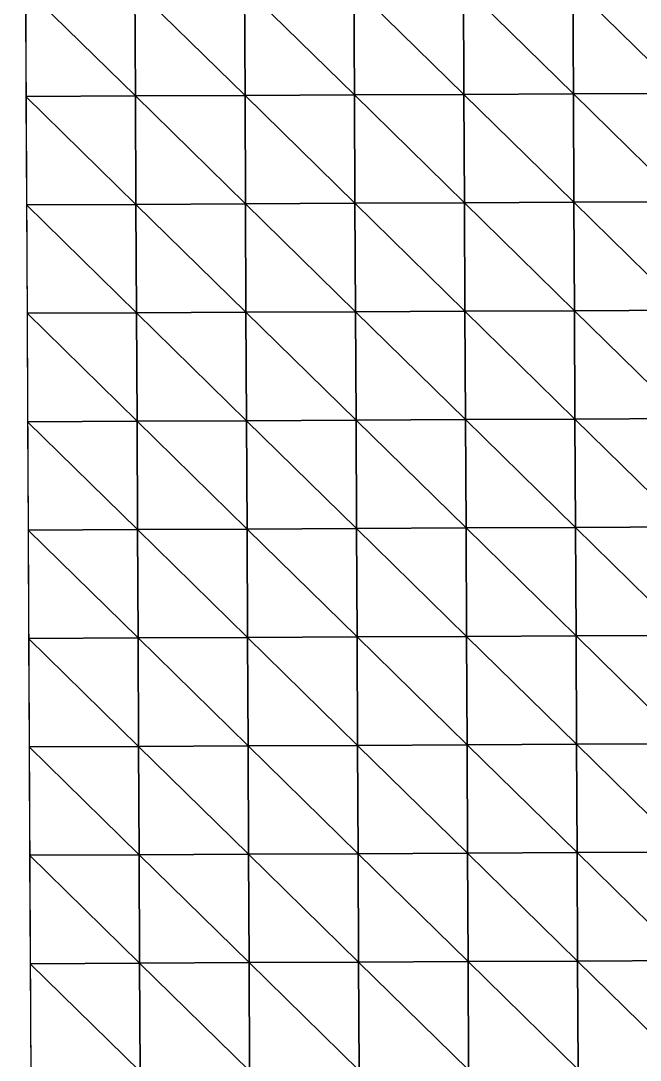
# Model space of a CAD drawing. Extents: x -372 to 678, y -263 to 741.
# Drawn here: x -66 to 5.1, y 502.2 to 621.4 of the extents above; entities that cross this region are included whole.
import ezdxf

# ---------------------------------------------------------------- set-up
doc = ezdxf.new("R2010")
doc.units = 0
doc.header["$LTSCALE"] = 0.0254
doc.layers.get('0').update_dxf_attribs({"linetype": 'CONTINUOUS'})
doc.layers.add('LOCATION_SNAPSHOT', color=144, linetype='CONTINUOUS')
doc.layers.add('LOCATION_TERRAIN', color=36, linetype='CONTINUOUS')

# ---------------------------------------------------------------- blocks, each defined once
blk = doc.blocks.new('LOCATION_SNAPSHOT_1')
at = {"color": 8}
mesh = blk.add_polyface(dxfattribs=at)
corners = [(-63.49, 214.77), (675.12, 740.67), (-66.01, 737.09), (677.64, 218.35)]
mesh.append_faces([[corners[k] for k in face] for face in [(0, 1, 2), (1, 0, 3)]], dxfattribs={"vtx0": -1, "color": 8})
blk = doc.blocks.new('LOCATION_TERRAIN_1')
at = {"color": 8}
mesh = blk.add_polyface(dxfattribs=at)
corners = [(-52.85, 612.79, -5.08), (-52.91, 625.23, -6.16), (-65.47, 625.17, -5.9)]
mesh.append_faces([[corners[k] for k in face] for face in [(0, 1, 2)]], dxfattribs={"color": 8})
mesh = blk.add_polyface(dxfattribs=at)
corners = [(-52.85, 612.79, -5.08), (-65.47, 625.17, -5.9), (-65.41, 612.73, -4.95)]
mesh.append_faces([[corners[k] for k in face] for face in [(0, 1, 2)]], dxfattribs={"color": 8})
mesh = blk.add_polyface(dxfattribs=at)
corners = [(-40.28, 612.85, -5.19), (-40.34, 625.29, -6.38), (-52.91, 625.23, -6.16)]
mesh.append_faces([[corners[k] for k in face] for face in [(0, 1, 2)]], dxfattribs={"color": 8})
mesh = blk.add_polyface(dxfattribs=at)
corners = [(-40.28, 612.85, -5.19), (-52.91, 625.23, -6.16), (-52.85, 612.79, -5.08)]
mesh.append_faces([[corners[k] for k in face] for face in [(0, 1, 2)]], dxfattribs={"color": 8})
mesh = blk.add_polyface(dxfattribs=at)
corners = [(-27.72, 612.91, -5.3), (-27.78, 625.35, -6.6), (-40.34, 625.29, -6.38)]
mesh.append_faces([[corners[k] for k in face] for face in [(0, 1, 2)]], dxfattribs={"color": 8})
mesh = blk.add_polyface(dxfattribs=at)
corners = [(-27.72, 612.91, -5.3), (-40.34, 625.29, -6.38), (-40.28, 612.85, -5.19)]
mesh.append_faces([[corners[k] for k in face] for face in [(0, 1, 2)]], dxfattribs={"color": 8})
mesh = blk.add_polyface(dxfattribs=at)
corners = [(-15.16, 612.97, -5.79), (-15.22, 625.41, -7.02), (-27.78, 625.35, -6.6)]
mesh.append_faces([[corners[k] for k in face] for face in [(0, 1, 2)]], dxfattribs={"color": 8})
mesh = blk.add_polyface(dxfattribs=at)
corners = [(-15.16, 612.97, -5.79), (-27.78, 625.35, -6.6), (-27.72, 612.91, -5.3)]
mesh.append_faces([[corners[k] for k in face] for face in [(0, 1, 2)]], dxfattribs={"color": 8})
mesh = blk.add_polyface(dxfattribs=at)
corners = [(-2.6, 613.03, -6.34), (-2.66, 625.47, -7.46), (-15.22, 625.41, -7.02)]
mesh.append_faces([[corners[k] for k in face] for face in [(0, 1, 2)]], dxfattribs={"color": 8})
mesh = blk.add_polyface(dxfattribs=at)
corners = [(-2.6, 613.03, -6.34), (-15.22, 625.41, -7.02), (-15.16, 612.97, -5.79)]
mesh.append_faces([[corners[k] for k in face] for face in [(0, 1, 2)]], dxfattribs={"color": 8})
mesh = blk.add_polyface(dxfattribs=at)
corners = [(9.96, 613.09, -6.89), (9.9, 625.53, -7.9), (-2.66, 625.47, -7.46)]
mesh.append_faces([[corners[k] for k in face] for face in [(0, 1, 2)]], dxfattribs={"color": 8})
mesh = blk.add_polyface(dxfattribs=at)
corners = [(9.96, 613.09, -6.89), (-2.66, 625.47, -7.46), (-2.6, 613.03, -6.34)]
mesh.append_faces([[corners[k] for k in face] for face in [(0, 1, 2)]], dxfattribs={"color": 8})
mesh = blk.add_polyface(dxfattribs=at)
corners = [(-15.1, 600.54, -4.57), (-15.16, 612.97, -5.79), (-27.72, 612.91, -5.3)]
mesh.append_faces([[corners[k] for k in face] for face in [(0, 1, 2)]], dxfattribs={"color": 8})
mesh = blk.add_polyface(dxfattribs=at)
corners = [(-2.54, 600.6, -5.23), (-2.6, 613.03, -6.34), (-15.16, 612.97, -5.79)]
mesh.append_faces([[corners[k] for k in face] for face in [(0, 1, 2)]], dxfattribs={"color": 8})
mesh = blk.add_polyface(dxfattribs=at)
corners = [(-2.54, 600.6, -5.23), (-15.16, 612.97, -5.79), (-15.1, 600.54, -4.57)]
mesh.append_faces([[corners[k] for k in face] for face in [(0, 1, 2)]], dxfattribs={"color": 8})
mesh = blk.add_polyface(dxfattribs=at)
corners = [(10.02, 600.66, -5.89), (9.96, 613.09, -6.89), (-2.6, 613.03, -6.34)]
mesh.append_faces([[corners[k] for k in face] for face in [(0, 1, 2)]], dxfattribs={"color": 8})
mesh = blk.add_polyface(dxfattribs=at)
corners = [(10.02, 600.66, -5.89), (-2.6, 613.03, -6.34), (-2.54, 600.6, -5.23)]
mesh.append_faces([[corners[k] for k in face] for face in [(0, 1, 2)]], dxfattribs={"color": 8})
mesh = blk.add_polyface(dxfattribs=at)
corners = [(-52.79, 600.35, -3.99), (-52.85, 612.79, -5.08), (-65.41, 612.73, -4.95)]
mesh.append_faces([[corners[k] for k in face] for face in [(0, 1, 2)]], dxfattribs={"color": 8})
mesh = blk.add_polyface(dxfattribs=at)
corners = [(-52.79, 600.35, -3.99), (-65.41, 612.73, -4.95), (-65.35, 600.29, -3.99)]
mesh.append_faces([[corners[k] for k in face] for face in [(0, 1, 2)]], dxfattribs={"color": 8})
mesh = blk.add_polyface(dxfattribs=at)
corners = [(-40.23, 600.41, -4), (-40.28, 612.85, -5.19), (-52.85, 612.79, -5.08)]
mesh.append_faces([[corners[k] for k in face] for face in [(0, 1, 2)]], dxfattribs={"color": 8})
mesh = blk.add_polyface(dxfattribs=at)
corners = [(-40.23, 600.41, -4), (-52.85, 612.79, -5.08), (-52.79, 600.35, -3.99)]
mesh.append_faces([[corners[k] for k in face] for face in [(0, 1, 2)]], dxfattribs={"color": 8})
mesh = blk.add_polyface(dxfattribs=at)
corners = [(-27.66, 600.48, -4), (-27.72, 612.91, -5.3), (-40.28, 612.85, -5.19)]
mesh.append_faces([[corners[k] for k in face] for face in [(0, 1, 2)]], dxfattribs={"color": 8})
mesh = blk.add_polyface(dxfattribs=at)
corners = [(-27.66, 600.48, -4), (-40.28, 612.85, -5.19), (-40.23, 600.41, -4)]
mesh.append_faces([[corners[k] for k in face] for face in [(0, 1, 2)]], dxfattribs={"color": 8})
mesh = blk.add_polyface(dxfattribs=at)
corners = [(-15.1, 600.54, -4.57), (-27.72, 612.91, -5.3), (-27.66, 600.48, -4)]
mesh.append_faces([[corners[k] for k in face] for face in [(0, 1, 2)]], dxfattribs={"color": 8})
mesh = blk.add_polyface(dxfattribs=at)
corners = [(-52.73, 587.92, -3), (-52.79, 600.35, -3.99), (-65.35, 600.29, -3.99)]
mesh.append_faces([[corners[k] for k in face] for face in [(0, 1, 2)]], dxfattribs={"color": 8})
mesh = blk.add_polyface(dxfattribs=at)
corners = [(-52.73, 587.92, -3), (-65.35, 600.29, -3.99), (-65.29, 587.86, -3.01)]
mesh.append_faces([[corners[k] for k in face] for face in [(0, 1, 2)]], dxfattribs={"color": 8})
mesh = blk.add_polyface(dxfattribs=at)
corners = [(-40.17, 587.98, -3), (-40.23, 600.41, -4), (-52.79, 600.35, -3.99)]
mesh.append_faces([[corners[k] for k in face] for face in [(0, 1, 2)]], dxfattribs={"color": 8})
mesh = blk.add_polyface(dxfattribs=at)
corners = [(-40.17, 587.98, -3), (-52.79, 600.35, -3.99), (-52.73, 587.92, -3)]
mesh.append_faces([[corners[k] for k in face] for face in [(0, 1, 2)]], dxfattribs={"color": 8})
mesh = blk.add_polyface(dxfattribs=at)
corners = [(-27.6, 588.04, -3), (-27.66, 600.48, -4), (-40.23, 600.41, -4)]
mesh.append_faces([[corners[k] for k in face] for face in [(0, 1, 2)]], dxfattribs={"color": 8})
mesh = blk.add_polyface(dxfattribs=at)
corners = [(-27.6, 588.04, -3), (-40.23, 600.41, -4), (-40.17, 587.98, -3)]
mesh.append_faces([[corners[k] for k in face] for face in [(0, 1, 2)]], dxfattribs={"color": 8})
mesh = blk.add_polyface(dxfattribs=at)
corners = [(-15.04, 588.1, -3.58), (-15.1, 600.54, -4.57), (-27.66, 600.48, -4)]
mesh.append_faces([[corners[k] for k in face] for face in [(0, 1, 2)]], dxfattribs={"color": 8})
mesh = blk.add_polyface(dxfattribs=at)
corners = [(-15.04, 588.1, -3.58), (-27.66, 600.48, -4), (-27.6, 588.04, -3)]
mesh.append_faces([[corners[k] for k in face] for face in [(0, 1, 2)]], dxfattribs={"color": 8})
mesh = blk.add_polyface(dxfattribs=at)
corners = [(-2.48, 588.16, -4.24), (-2.54, 600.6, -5.23), (-15.1, 600.54, -4.57)]
mesh.append_faces([[corners[k] for k in face] for face in [(0, 1, 2)]], dxfattribs={"color": 8})
mesh = blk.add_polyface(dxfattribs=at)
corners = [(-2.48, 588.16, -4.24), (-15.1, 600.54, -4.57), (-15.04, 588.1, -3.58)]
mesh.append_faces([[corners[k] for k in face] for face in [(0, 1, 2)]], dxfattribs={"color": 8})
mesh = blk.add_polyface(dxfattribs=at)
corners = [(10.08, 588.22, -4.9), (10.02, 600.66, -5.89), (-2.54, 600.6, -5.23)]
mesh.append_faces([[corners[k] for k in face] for face in [(0, 1, 2)]], dxfattribs={"color": 8})
mesh = blk.add_polyface(dxfattribs=at)
corners = [(10.08, 588.22, -4.9), (-2.54, 600.6, -5.23), (-2.48, 588.16, -4.24)]
mesh.append_faces([[corners[k] for k in face] for face in [(0, 1, 2)]], dxfattribs={"color": 8})
mesh = blk.add_polyface(dxfattribs=at)
corners = [(-52.67, 575.48, -2.02), (-52.73, 587.92, -3), (-65.29, 587.86, -3.01)]
mesh.append_faces([[corners[k] for k in face] for face in [(0, 1, 2)]], dxfattribs={"color": 8})
mesh = blk.add_polyface(dxfattribs=at)
corners = [(-40.11, 575.54, -2.02), (-40.17, 587.98, -3), (-52.73, 587.92, -3)]
mesh.append_faces([[corners[k] for k in face] for face in [(0, 1, 2)]], dxfattribs={"color": 8})
mesh = blk.add_polyface(dxfattribs=at)
corners = [(-40.11, 575.54, -2.02), (-52.73, 587.92, -3), (-52.67, 575.48, -2.02)]
mesh.append_faces([[corners[k] for k in face] for face in [(0, 1, 2)]], dxfattribs={"color": 8})
mesh = blk.add_polyface(dxfattribs=at)
corners = [(-27.54, 575.6, -2.02), (-27.6, 588.04, -3), (-40.17, 587.98, -3)]
mesh.append_faces([[corners[k] for k in face] for face in [(0, 1, 2)]], dxfattribs={"color": 8})
mesh = blk.add_polyface(dxfattribs=at)
corners = [(-27.54, 575.6, -2.02), (-40.17, 587.98, -3), (-40.11, 575.54, -2.02)]
mesh.append_faces([[corners[k] for k in face] for face in [(0, 1, 2)]], dxfattribs={"color": 8})
mesh = blk.add_polyface(dxfattribs=at)
corners = [(-14.98, 575.66, -2.6), (-15.04, 588.1, -3.58), (-27.6, 588.04, -3)]
mesh.append_faces([[corners[k] for k in face] for face in [(0, 1, 2)]], dxfattribs={"color": 8})
mesh = blk.add_polyface(dxfattribs=at)
corners = [(-14.98, 575.66, -2.6), (-27.6, 588.04, -3), (-27.54, 575.6, -2.02)]
mesh.append_faces([[corners[k] for k in face] for face in [(0, 1, 2)]], dxfattribs={"color": 8})
mesh = blk.add_polyface(dxfattribs=at)
corners = [(-2.42, 575.72, -3.26), (-2.48, 588.16, -4.24), (-15.04, 588.1, -3.58)]
mesh.append_faces([[corners[k] for k in face] for face in [(0, 1, 2)]], dxfattribs={"color": 8})
mesh = blk.add_polyface(dxfattribs=at)
corners = [(-2.42, 575.72, -3.26), (-15.04, 588.1, -3.58), (-14.98, 575.66, -2.6)]
mesh.append_faces([[corners[k] for k in face] for face in [(0, 1, 2)]], dxfattribs={"color": 8})
mesh = blk.add_polyface(dxfattribs=at)
corners = [(10.14, 575.78, -3.92), (10.08, 588.22, -4.9), (-2.48, 588.16, -4.24)]
mesh.append_faces([[corners[k] for k in face] for face in [(0, 1, 2)]], dxfattribs={"color": 8})
mesh = blk.add_polyface(dxfattribs=at)
corners = [(10.14, 575.78, -3.92), (-2.48, 588.16, -4.24), (-2.42, 575.72, -3.26)]
mesh.append_faces([[corners[k] for k in face] for face in [(0, 1, 2)]], dxfattribs={"color": 8})
mesh = blk.add_polyface(dxfattribs=at)
corners = [(-52.67, 575.48, -2.02), (-65.29, 587.86, -3.01), (-65.23, 575.42, -2.04)]
mesh.append_faces([[corners[k] for k in face] for face in [(0, 1, 2)]], dxfattribs={"color": 8})
mesh = blk.add_polyface(dxfattribs=at)
corners = [(-52.61, 563.05, -1.03), (-52.67, 575.48, -2.02), (-65.23, 575.42, -2.04)]
mesh.append_faces([[corners[k] for k in face] for face in [(0, 1, 2)]], dxfattribs={"color": 8})
mesh = blk.add_polyface(dxfattribs=at)
corners = [(-52.61, 563.05, -1.03), (-65.23, 575.42, -2.04), (-65.17, 562.99, -1.06)]
mesh.append_faces([[corners[k] for k in face] for face in [(0, 1, 2)]], dxfattribs={"color": 8})
mesh = blk.add_polyface(dxfattribs=at)
corners = [(-40.05, 563.11, -1.03), (-40.11, 575.54, -2.02), (-52.67, 575.48, -2.02)]
mesh.append_faces([[corners[k] for k in face] for face in [(0, 1, 2)]], dxfattribs={"color": 8})
mesh = blk.add_polyface(dxfattribs=at)
corners = [(-40.05, 563.11, -1.03), (-52.67, 575.48, -2.02), (-52.61, 563.05, -1.03)]
mesh.append_faces([[corners[k] for k in face] for face in [(0, 1, 2)]], dxfattribs={"color": 8})
mesh = blk.add_polyface(dxfattribs=at)
corners = [(-27.48, 563.17, -1.03), (-27.54, 575.6, -2.02), (-40.11, 575.54, -2.02)]
mesh.append_faces([[corners[k] for k in face] for face in [(0, 1, 2)]], dxfattribs={"color": 8})
mesh = blk.add_polyface(dxfattribs=at)
corners = [(-27.48, 563.17, -1.03), (-40.11, 575.54, -2.02), (-40.05, 563.11, -1.03)]
mesh.append_faces([[corners[k] for k in face] for face in [(0, 1, 2)]], dxfattribs={"color": 8})
mesh = blk.add_polyface(dxfattribs=at)
corners = [(-14.92, 563.23, -1.61), (-14.98, 575.66, -2.6), (-27.54, 575.6, -2.02)]
mesh.append_faces([[corners[k] for k in face] for face in [(0, 1, 2)]], dxfattribs={"color": 8})
mesh = blk.add_polyface(dxfattribs=at)
corners = [(-14.92, 563.23, -1.61), (-27.54, 575.6, -2.02), (-27.48, 563.17, -1.03)]
mesh.append_faces([[corners[k] for k in face] for face in [(0, 1, 2)]], dxfattribs={"color": 8})
mesh = blk.add_polyface(dxfattribs=at)
corners = [(-2.36, 563.29, -2.27), (-2.42, 575.72, -3.26), (-14.98, 575.66, -2.6)]
mesh.append_faces([[corners[k] for k in face] for face in [(0, 1, 2)]], dxfattribs={"color": 8})
mesh = blk.add_polyface(dxfattribs=at)
corners = [(-2.36, 563.29, -2.27), (-14.98, 575.66, -2.6), (-14.92, 563.23, -1.61)]
mesh.append_faces([[corners[k] for k in face] for face in [(0, 1, 2)]], dxfattribs={"color": 8})
mesh = blk.add_polyface(dxfattribs=at)
corners = [(10.2, 563.35, -2.93), (10.14, 575.78, -3.92), (-2.42, 575.72, -3.26)]
mesh.append_faces([[corners[k] for k in face] for face in [(0, 1, 2)]], dxfattribs={"color": 8})
mesh = blk.add_polyface(dxfattribs=at)
corners = [(10.2, 563.35, -2.93), (-2.42, 575.72, -3.26), (-2.36, 563.29, -2.27)]
mesh.append_faces([[corners[k] for k in face] for face in [(0, 1, 2)]], dxfattribs={"color": 8})
mesh = blk.add_polyface(dxfattribs=at)
corners = [(-52.55, 550.61, -1.19), (-52.61, 563.05, -1.03), (-65.17, 562.99, -1.06)]
mesh.append_faces([[corners[k] for k in face] for face in [(0, 1, 2)]], dxfattribs={"color": 8})
mesh = blk.add_polyface(dxfattribs=at)
corners = [(-52.55, 550.61, -1.19), (-65.17, 562.99, -1.06), (-65.11, 550.55, -1.31)]
mesh.append_faces([[corners[k] for k in face] for face in [(0, 1, 2)]], dxfattribs={"color": 8})
mesh = blk.add_polyface(dxfattribs=at)
corners = [(-39.99, 550.67, -1.08), (-40.05, 563.11, -1.03), (-52.61, 563.05, -1.03)]
mesh.append_faces([[corners[k] for k in face] for face in [(0, 1, 2)]], dxfattribs={"color": 8})
mesh = blk.add_polyface(dxfattribs=at)
corners = [(-39.99, 550.67, -1.08), (-52.61, 563.05, -1.03), (-52.55, 550.61, -1.19)]
mesh.append_faces([[corners[k] for k in face] for face in [(0, 1, 2)]], dxfattribs={"color": 8})
mesh = blk.add_polyface(dxfattribs=at)
corners = [(-27.42, 550.73, -0.98), (-27.48, 563.17, -1.03), (-40.05, 563.11, -1.03)]
mesh.append_faces([[corners[k] for k in face] for face in [(0, 1, 2)]], dxfattribs={"color": 8})
mesh = blk.add_polyface(dxfattribs=at)
corners = [(-27.42, 550.73, -0.98), (-40.05, 563.11, -1.03), (-39.99, 550.67, -1.08)]
mesh.append_faces([[corners[k] for k in face] for face in [(0, 1, 2)]], dxfattribs={"color": 8})
mesh = blk.add_polyface(dxfattribs=at)
corners = [(-14.86, 550.79, -1.46), (-14.92, 563.23, -1.61), (-27.48, 563.17, -1.03)]
mesh.append_faces([[corners[k] for k in face] for face in [(0, 1, 2)]], dxfattribs={"color": 8})
mesh = blk.add_polyface(dxfattribs=at)
corners = [(-14.86, 550.79, -1.46), (-27.48, 563.17, -1.03), (-27.42, 550.73, -0.98)]
mesh.append_faces([[corners[k] for k in face] for face in [(0, 1, 2)]], dxfattribs={"color": 8})
mesh = blk.add_polyface(dxfattribs=at)
corners = [(-2.3, 550.85, -2.02), (-2.36, 563.29, -2.27), (-14.92, 563.23, -1.61)]
mesh.append_faces([[corners[k] for k in face] for face in [(0, 1, 2)]], dxfattribs={"color": 8})
mesh = blk.add_polyface(dxfattribs=at)
corners = [(-2.3, 550.85, -2.02), (-14.92, 563.23, -1.61), (-14.86, 550.79, -1.46)]
mesh.append_faces([[corners[k] for k in face] for face in [(0, 1, 2)]], dxfattribs={"color": 8})
mesh = blk.add_polyface(dxfattribs=at)
corners = [(10.26, 550.91, -2.57), (10.2, 563.35, -2.93), (-2.36, 563.29, -2.27)]
mesh.append_faces([[corners[k] for k in face] for face in [(0, 1, 2)]], dxfattribs={"color": 8})
mesh = blk.add_polyface(dxfattribs=at)
corners = [(10.26, 550.91, -2.57), (-2.36, 563.29, -2.27), (-2.3, 550.85, -2.02)]
mesh.append_faces([[corners[k] for k in face] for face in [(0, 1, 2)]], dxfattribs={"color": 8})
mesh = blk.add_polyface(dxfattribs=at)
corners = [(-52.49, 538.17, -1.42), (-52.55, 550.61, -1.19), (-65.11, 550.55, -1.31)]
mesh.append_faces([[corners[k] for k in face] for face in [(0, 1, 2)]], dxfattribs={"color": 8})
mesh = blk.add_polyface(dxfattribs=at)
corners = [(-52.49, 538.17, -1.42), (-65.11, 550.55, -1.31), (-65.05, 538.11, -1.64)]
mesh.append_faces([[corners[k] for k in face] for face in [(0, 1, 2)]], dxfattribs={"color": 8})
mesh = blk.add_polyface(dxfattribs=at)
corners = [(-39.93, 538.23, -1.21), (-39.99, 550.67, -1.08), (-52.55, 550.61, -1.19)]
mesh.append_faces([[corners[k] for k in face] for face in [(0, 1, 2)]], dxfattribs={"color": 8})
mesh = blk.add_polyface(dxfattribs=at)
corners = [(-39.93, 538.23, -1.21), (-52.55, 550.61, -1.19), (-52.49, 538.17, -1.42)]
mesh.append_faces([[corners[k] for k in face] for face in [(0, 1, 2)]], dxfattribs={"color": 8})
mesh = blk.add_polyface(dxfattribs=at)
corners = [(-27.36, 538.29, -1), (-27.42, 550.73, -0.98), (-39.99, 550.67, -1.08)]
mesh.append_faces([[corners[k] for k in face] for face in [(0, 1, 2)]], dxfattribs={"color": 8})
mesh = blk.add_polyface(dxfattribs=at)
corners = [(-27.36, 538.29, -1), (-39.99, 550.67, -1.08), (-39.93, 538.23, -1.21)]
mesh.append_faces([[corners[k] for k in face] for face in [(0, 1, 2)]], dxfattribs={"color": 8})
mesh = blk.add_polyface(dxfattribs=at)
corners = [(-14.8, 538.36, -1.36), (-14.86, 550.79, -1.46), (-27.42, 550.73, -0.98)]
mesh.append_faces([[corners[k] for k in face] for face in [(0, 1, 2)]], dxfattribs={"color": 8})
mesh = blk.add_polyface(dxfattribs=at)
corners = [(-14.8, 538.36, -1.36), (-27.42, 550.73, -0.98), (-27.36, 538.29, -1)]
mesh.append_faces([[corners[k] for k in face] for face in [(0, 1, 2)]], dxfattribs={"color": 8})
mesh = blk.add_polyface(dxfattribs=at)
corners = [(-2.24, 538.42, -1.81), (-2.3, 550.85, -2.02), (-14.86, 550.79, -1.46)]
mesh.append_faces([[corners[k] for k in face] for face in [(0, 1, 2)]], dxfattribs={"color": 8})
mesh = blk.add_polyface(dxfattribs=at)
corners = [(-2.24, 538.42, -1.81), (-14.86, 550.79, -1.46), (-14.8, 538.36, -1.36)]
mesh.append_faces([[corners[k] for k in face] for face in [(0, 1, 2)]], dxfattribs={"color": 8})
mesh = blk.add_polyface(dxfattribs=at)
corners = [(10.32, 538.48, -2.26), (10.26, 550.91, -2.57), (-2.3, 550.85, -2.02)]
mesh.append_faces([[corners[k] for k in face] for face in [(0, 1, 2)]], dxfattribs={"color": 8})
mesh = blk.add_polyface(dxfattribs=at)
corners = [(10.32, 538.48, -2.26), (-2.3, 550.85, -2.02), (-2.24, 538.42, -1.81)]
mesh.append_faces([[corners[k] for k in face] for face in [(0, 1, 2)]], dxfattribs={"color": 8})
mesh = blk.add_polyface(dxfattribs=at)
corners = [(-52.43, 525.74, -1.65), (-52.49, 538.17, -1.42), (-65.05, 538.11, -1.64)]
mesh.append_faces([[corners[k] for k in face] for face in [(0, 1, 2)]], dxfattribs={"color": 8})
mesh = blk.add_polyface(dxfattribs=at)
corners = [(-52.43, 525.74, -1.65), (-65.05, 538.11, -1.64), (-64.99, 525.68, -1.97)]
mesh.append_faces([[corners[k] for k in face] for face in [(0, 1, 2)]], dxfattribs={"color": 8})
mesh = blk.add_polyface(dxfattribs=at)
corners = [(-39.87, 525.8, -1.33), (-39.93, 538.23, -1.21), (-52.49, 538.17, -1.42)]
mesh.append_faces([[corners[k] for k in face] for face in [(0, 1, 2)]], dxfattribs={"color": 8})
mesh = blk.add_polyface(dxfattribs=at)
corners = [(-39.87, 525.8, -1.33), (-52.49, 538.17, -1.42), (-52.43, 525.74, -1.65)]
mesh.append_faces([[corners[k] for k in face] for face in [(0, 1, 2)]], dxfattribs={"color": 8})
mesh = blk.add_polyface(dxfattribs=at)
corners = [(-27.3, 525.86, -1.01), (-27.36, 538.29, -1), (-39.93, 538.23, -1.21)]
mesh.append_faces([[corners[k] for k in face] for face in [(0, 1, 2)]], dxfattribs={"color": 8})
mesh = blk.add_polyface(dxfattribs=at)
corners = [(-27.3, 525.86, -1.01), (-39.93, 538.23, -1.21), (-39.87, 525.8, -1.33)]
mesh.append_faces([[corners[k] for k in face] for face in [(0, 1, 2)]], dxfattribs={"color": 8})
mesh = blk.add_polyface(dxfattribs=at)
corners = [(-14.74, 525.92, -1.27), (-14.8, 538.36, -1.36), (-27.36, 538.29, -1)]
mesh.append_faces([[corners[k] for k in face] for face in [(0, 1, 2)]], dxfattribs={"color": 8})
mesh = blk.add_polyface(dxfattribs=at)
corners = [(-14.74, 525.92, -1.27), (-27.36, 538.29, -1), (-27.3, 525.86, -1.01)]
mesh.append_faces([[corners[k] for k in face] for face in [(0, 1, 2)]], dxfattribs={"color": 8})
mesh = blk.add_polyface(dxfattribs=at)
corners = [(-2.18, 525.98, -1.61), (-2.24, 538.42, -1.81), (-14.8, 538.36, -1.36)]
mesh.append_faces([[corners[k] for k in face] for face in [(0, 1, 2)]], dxfattribs={"color": 8})
mesh = blk.add_polyface(dxfattribs=at)
corners = [(-2.18, 525.98, -1.61), (-14.8, 538.36, -1.36), (-14.74, 525.92, -1.27)]
mesh.append_faces([[corners[k] for k in face] for face in [(0, 1, 2)]], dxfattribs={"color": 8})
mesh = blk.add_polyface(dxfattribs=at)
corners = [(10.38, 526.04, -1.95), (10.32, 538.48, -2.26), (-2.24, 538.42, -1.81)]
mesh.append_faces([[corners[k] for k in face] for face in [(0, 1, 2)]], dxfattribs={"color": 8})
mesh = blk.add_polyface(dxfattribs=at)
corners = [(10.38, 526.04, -1.95), (-2.24, 538.42, -1.81), (-2.18, 525.98, -1.61)]
mesh.append_faces([[corners[k] for k in face] for face in [(0, 1, 2)]], dxfattribs={"color": 8})
mesh = blk.add_polyface(dxfattribs=at)
corners = [(-14.68, 513.48, -1.85), (-14.74, 525.92, -1.27), (-27.3, 525.86, -1.01)]
mesh.append_faces([[corners[k] for k in face] for face in [(0, 1, 2)]], dxfattribs={"color": 8})
mesh = blk.add_polyface(dxfattribs=at)
corners = [(-2.12, 513.54, -2.18), (-2.18, 525.98, -1.61), (-14.74, 525.92, -1.27)]
mesh.append_faces([[corners[k] for k in face] for face in [(0, 1, 2)]], dxfattribs={"color": 8})
mesh = blk.add_polyface(dxfattribs=at)
corners = [(-2.12, 513.54, -2.18), (-14.74, 525.92, -1.27), (-14.68, 513.48, -1.85)]
mesh.append_faces([[corners[k] for k in face] for face in [(0, 1, 2)]], dxfattribs={"color": 8})
mesh = blk.add_polyface(dxfattribs=at)
corners = [(10.44, 513.6, -2.51), (10.38, 526.04, -1.95), (-2.18, 525.98, -1.61)]
mesh.append_faces([[corners[k] for k in face] for face in [(0, 1, 2)]], dxfattribs={"color": 8})
mesh = blk.add_polyface(dxfattribs=at)
corners = [(10.44, 513.6, -2.51), (-2.18, 525.98, -1.61), (-2.12, 513.54, -2.18)]
mesh.append_faces([[corners[k] for k in face] for face in [(0, 1, 2)]], dxfattribs={"color": 8})
mesh = blk.add_polyface(dxfattribs=at)
corners = [(-52.37, 513.3, -2.05), (-52.43, 525.74, -1.65), (-64.99, 525.68, -1.97)]
mesh.append_faces([[corners[k] for k in face] for face in [(0, 1, 2)]], dxfattribs={"color": 8})
mesh = blk.add_polyface(dxfattribs=at)
corners = [(-52.37, 513.3, -2.05), (-64.99, 525.68, -1.97), (-64.93, 513.24, -2.3)]
mesh.append_faces([[corners[k] for k in face] for face in [(0, 1, 2)]], dxfattribs={"color": 8})
mesh = blk.add_polyface(dxfattribs=at)
corners = [(-39.81, 513.36, -1.82), (-39.87, 525.8, -1.33), (-52.43, 525.74, -1.65)]
mesh.append_faces([[corners[k] for k in face] for face in [(0, 1, 2)]], dxfattribs={"color": 8})
mesh = blk.add_polyface(dxfattribs=at)
corners = [(-39.81, 513.36, -1.82), (-52.43, 525.74, -1.65), (-52.37, 513.3, -2.05)]
mesh.append_faces([[corners[k] for k in face] for face in [(0, 1, 2)]], dxfattribs={"color": 8})
mesh = blk.add_polyface(dxfattribs=at)
corners = [(-27.24, 513.42, -1.59), (-27.3, 525.86, -1.01), (-39.87, 525.8, -1.33)]
mesh.append_faces([[corners[k] for k in face] for face in [(0, 1, 2)]], dxfattribs={"color": 8})
mesh = blk.add_polyface(dxfattribs=at)
corners = [(-27.24, 513.42, -1.59), (-39.87, 525.8, -1.33), (-39.81, 513.36, -1.82)]
mesh.append_faces([[corners[k] for k in face] for face in [(0, 1, 2)]], dxfattribs={"color": 8})
mesh = blk.add_polyface(dxfattribs=at)
corners = [(-14.68, 513.48, -1.85), (-27.3, 525.86, -1.01), (-27.24, 513.42, -1.59)]
mesh.append_faces([[corners[k] for k in face] for face in [(0, 1, 2)]], dxfattribs={"color": 8})
mesh = blk.add_polyface(dxfattribs=at)
corners = [(-52.31, 500.87, -2.48), (-52.37, 513.3, -2.05), (-64.93, 513.24, -2.3)]
mesh.append_faces([[corners[k] for k in face] for face in [(0, 1, 2)]], dxfattribs={"color": 8})
mesh = blk.add_polyface(dxfattribs=at)
corners = [(-52.31, 500.87, -2.48), (-64.93, 513.24, -2.3), (-64.87, 500.8, -2.62)]
mesh.append_faces([[corners[k] for k in face] for face in [(0, 1, 2)]], dxfattribs={"color": 8})
mesh = blk.add_polyface(dxfattribs=at)
corners = [(-39.75, 500.93, -2.36), (-39.81, 513.36, -1.82), (-52.37, 513.3, -2.05)]
mesh.append_faces([[corners[k] for k in face] for face in [(0, 1, 2)]], dxfattribs={"color": 8})
mesh = blk.add_polyface(dxfattribs=at)
corners = [(-39.75, 500.93, -2.36), (-52.37, 513.3, -2.05), (-52.31, 500.87, -2.48)]
mesh.append_faces([[corners[k] for k in face] for face in [(0, 1, 2)]], dxfattribs={"color": 8})
mesh = blk.add_polyface(dxfattribs=at)
corners = [(-27.18, 500.99, -2.23), (-27.24, 513.42, -1.59), (-39.81, 513.36, -1.82)]
mesh.append_faces([[corners[k] for k in face] for face in [(0, 1, 2)]], dxfattribs={"color": 8})
mesh = blk.add_polyface(dxfattribs=at)
corners = [(-27.18, 500.99, -2.23), (-39.81, 513.36, -1.82), (-39.75, 500.93, -2.36)]
mesh.append_faces([[corners[k] for k in face] for face in [(0, 1, 2)]], dxfattribs={"color": 8})
mesh = blk.add_polyface(dxfattribs=at)
corners = [(-14.62, 501.05, -2.51), (-14.68, 513.48, -1.85), (-27.24, 513.42, -1.59)]
mesh.append_faces([[corners[k] for k in face] for face in [(0, 1, 2)]], dxfattribs={"color": 8})
mesh = blk.add_polyface(dxfattribs=at)
corners = [(-14.62, 501.05, -2.51), (-27.24, 513.42, -1.59), (-27.18, 500.99, -2.23)]
mesh.append_faces([[corners[k] for k in face] for face in [(0, 1, 2)]], dxfattribs={"color": 8})
mesh = blk.add_polyface(dxfattribs=at)
corners = [(-2.06, 501.11, -2.84), (-2.12, 513.54, -2.18), (-14.68, 513.48, -1.85)]
mesh.append_faces([[corners[k] for k in face] for face in [(0, 1, 2)]], dxfattribs={"color": 8})
mesh = blk.add_polyface(dxfattribs=at)
corners = [(-2.06, 501.11, -2.84), (-14.68, 513.48, -1.85), (-14.62, 501.05, -2.51)]
mesh.append_faces([[corners[k] for k in face] for face in [(0, 1, 2)]], dxfattribs={"color": 8})
mesh = blk.add_polyface(dxfattribs=at)
corners = [(10.5, 501.17, -3.17), (10.44, 513.6, -2.51), (-2.12, 513.54, -2.18)]
mesh.append_faces([[corners[k] for k in face] for face in [(0, 1, 2)]], dxfattribs={"color": 8})
mesh = blk.add_polyface(dxfattribs=at)
corners = [(10.5, 501.17, -3.17), (-2.12, 513.54, -2.18), (-2.06, 501.11, -2.84)]
mesh.append_faces([[corners[k] for k in face] for face in [(0, 1, 2)]], dxfattribs={"color": 8})

msp = doc.modelspace()

# ---------------------------------------------------------------- block references
at = {"layer": 'LOCATION_SNAPSHOT', "color": 0}
msp.add_blockref('LOCATION_SNAPSHOT_1', (0, 0), dxfattribs=at)
at = {"layer": 'LOCATION_TERRAIN', "color": 0}
msp.add_blockref('LOCATION_TERRAIN_1', (0, 0), dxfattribs=at)

doc.saveas('drawing.dxf')
